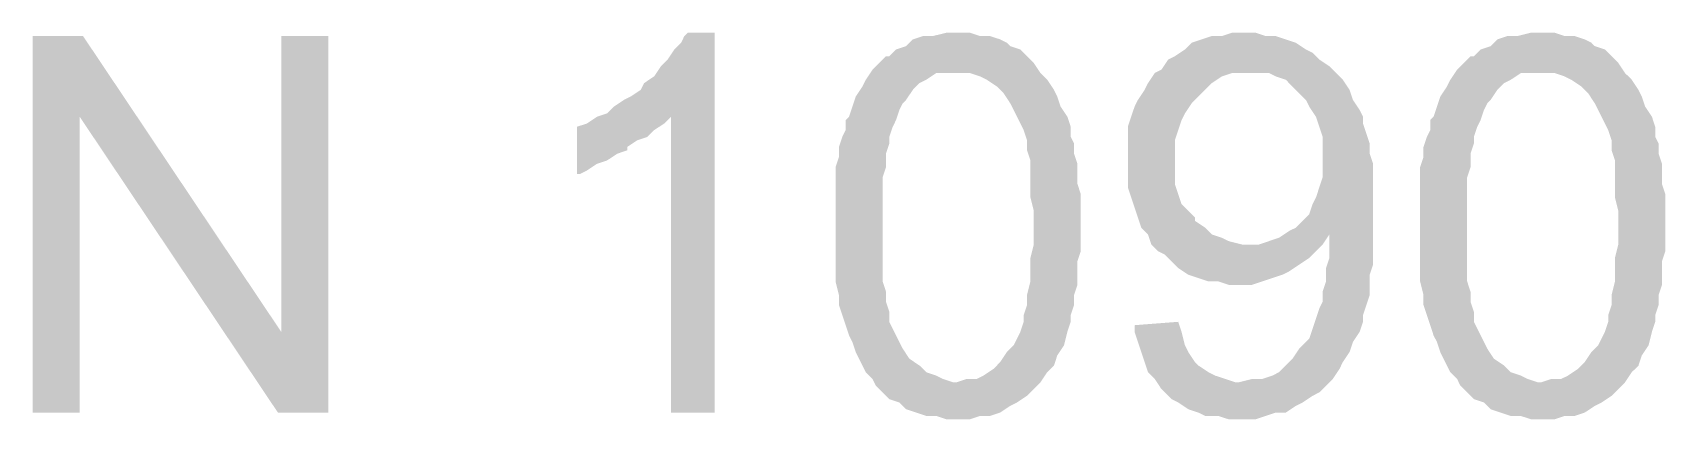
# Model space of a CAD drawing. Header units: millimetres. Extents: x -35.3 to 0.3, y 0.4 to 20.6.
# Drawn here: x -33.2227 to -32.8177, y 5.4168 to 5.5127 of the extents above; entities that cross this region are included whole.
import ezdxf

# ---------------------------------------------------------------- set-up
doc = ezdxf.new("R2010")
doc.units = ezdxf.units.MM
doc.layers.add('PDF _Riempimenti solidi', color=7, linetype='Continuous')

msp = doc.modelspace()

# ---------------------------------------------------------------- hatches: boundary and pattern name
at = {"layer": 'PDF _Riempimenti solidi', "transparency": 33554559}
for points in [[(-33.0535, 5.51267), (-33.06017, 5.51267), (-33.061, 5.51184), (-33.06183, 5.51017), (-33.0635, 5.50851), (-33.06517, 5.50601), (-33.06683, 5.50434), (-33.0685, 5.50184), (-33.071, 5.50017), (-33.07183, 5.49851), (-33.07433, 5.49684), (-33.076, 5.49601), (-33.0785, 5.49434), (-33.08017, 5.49267), (-33.06433, 5.49184), (-33.06433, 5.41851), (-33.0535, 5.41851)], [(-32.9935, 5.51267), (-32.996, 5.51267), (-32.99933, 5.51184), (-33.00183, 5.51184), (-33.00433, 5.51101), (-33.006, 5.50934), (-33.0085, 5.50851), (-33.01017, 5.50684), (-33.011, 5.50684), (-33.01267, 5.50517), (-33.01433, 5.50351), (-32.9935, 5.50267), (-32.99017, 5.50267), (-32.98767, 5.50184), (-32.986, 5.50101), (-32.9835, 5.49934), (-32.98183, 5.49767), (-32.98017, 5.49517), (-32.97933, 5.49351), (-32.9785, 5.49184), (-32.97767, 5.49017), (-32.97683, 5.48851), (-32.976, 5.48601), (-32.976, 5.48351), (-32.97517, 5.48101), (-32.97517, 5.47184), (-32.97433, 5.46851), (-32.97433, 5.46017), (-32.97517, 5.45684), (-32.97517, 5.45101), (-32.976, 5.44767), (-32.976, 5.44517), (-32.97683, 5.44267), (-32.97683, 5.44101), (-32.97767, 5.43851), (-32.9785, 5.43684), (-32.97933, 5.43517), (-32.98017, 5.43434), (-32.981, 5.43351), (-32.98267, 5.43101), (-32.98433, 5.42934), (-32.98683, 5.42767), (-32.9885, 5.42684), (-32.991, 5.42684), (-32.9935, 5.42601), (-33.0135, 5.42517), (-33.01183, 5.42351), (-33.01017, 5.42184), (-33.00767, 5.42101), (-33.006, 5.41934), (-33.0035, 5.41851), (-33.001, 5.41767), (-32.9985, 5.41767), (-32.996, 5.41684), (-32.99017, 5.41684), (-32.98767, 5.41767), (-32.98517, 5.41767), (-32.98267, 5.41851), (-32.98017, 5.42017), (-32.9785, 5.42101), (-32.976, 5.42267), (-32.97433, 5.42434), (-32.97267, 5.42601), (-32.971, 5.42851), (-32.96933, 5.43017), (-32.9685, 5.43267), (-32.96683, 5.43517), (-32.966, 5.43851), (-32.96517, 5.44101), (-32.96517, 5.44267), (-32.96433, 5.44517), (-32.96433, 5.44767), (-32.9635, 5.45017), (-32.9635, 5.45601), (-32.96267, 5.45851), (-32.96267, 5.47267), (-32.9635, 5.47517), (-32.9635, 5.48017), (-32.96433, 5.48267), (-32.96433, 5.48517), (-32.96517, 5.48684), (-32.96517, 5.48934), (-32.966, 5.49184), (-32.96767, 5.49434), (-32.9685, 5.49684), (-32.96933, 5.49851), (-32.971, 5.50101), (-32.97267, 5.50267), (-32.97433, 5.50517), (-32.97767, 5.50851), (-32.98017, 5.50934), (-32.981, 5.51017), (-32.98267, 5.51101), (-32.98517, 5.51184), (-32.98767, 5.51184), (-32.99017, 5.51267)], [(-32.92183, 5.51267), (-32.92517, 5.51267), (-32.92767, 5.51184), (-32.93017, 5.51184), (-32.93267, 5.51101), (-32.93517, 5.51017), (-32.93683, 5.50851), (-32.93933, 5.50684), (-32.941, 5.50601), (-32.94267, 5.50351), (-32.92017, 5.50267), (-32.916, 5.50267), (-32.91433, 5.50184), (-32.91183, 5.50101), (-32.91017, 5.49934), (-32.90767, 5.49684), (-32.90683, 5.49601), (-32.906, 5.49434), (-32.90433, 5.49184), (-32.9035, 5.48934), (-32.90267, 5.48684), (-32.90267, 5.47684), (-32.9035, 5.47434), (-32.90433, 5.47184), (-32.90517, 5.47017), (-32.906, 5.46767), (-32.90767, 5.46601), (-32.90933, 5.46434), (-32.911, 5.46351), (-32.901, 5.46267), (-32.901, 5.45684), (-32.90183, 5.45434), (-32.90183, 5.45101), (-32.90267, 5.44851), (-32.90267, 5.44601), (-32.9035, 5.44434), (-32.906, 5.43684), (-32.9085, 5.43434), (-32.91017, 5.43184), (-32.91183, 5.43017), (-32.9135, 5.42851), (-32.91517, 5.42767), (-32.91767, 5.42684), (-32.92017, 5.42684), (-32.9235, 5.42601), (-32.90183, 5.42517), (-32.90017, 5.42684), (-32.8985, 5.42934), (-32.89767, 5.43101), (-32.896, 5.43351), (-32.89517, 5.43601), (-32.8935, 5.43851), (-32.89267, 5.44101), (-32.89267, 5.44267), (-32.891, 5.44767), (-32.891, 5.45267), (-32.89017, 5.45517), (-32.89017, 5.48017), (-32.891, 5.48267), (-32.891, 5.48517), (-32.89267, 5.49017), (-32.89267, 5.49184), (-32.8935, 5.49351), (-32.89517, 5.49601), (-32.896, 5.49851), (-32.89767, 5.50101), (-32.901, 5.50434), (-32.9035, 5.50601), (-32.90517, 5.50767), (-32.90683, 5.50851), (-32.90933, 5.51017), (-32.91183, 5.51101), (-32.91433, 5.51184), (-32.91683, 5.51184), (-32.91933, 5.51267)], [(-32.8485, 5.51267), (-32.851, 5.51267), (-32.85433, 5.51184), (-32.85683, 5.51184), (-32.85933, 5.51101), (-32.861, 5.50934), (-32.8635, 5.50851), (-32.86517, 5.50684), (-32.866, 5.50684), (-32.86933, 5.50351), (-32.8485, 5.50267), (-32.84517, 5.50267), (-32.84267, 5.50184), (-32.841, 5.50101), (-32.8385, 5.49934), (-32.83683, 5.49767), (-32.83517, 5.49517), (-32.83433, 5.49351), (-32.8335, 5.49184), (-32.83267, 5.49017), (-32.83183, 5.48851), (-32.831, 5.48601), (-32.831, 5.48351), (-32.83017, 5.48101), (-32.83017, 5.47184), (-32.82933, 5.46851), (-32.82933, 5.46017), (-32.83017, 5.45684), (-32.83017, 5.45101), (-32.831, 5.44767), (-32.831, 5.44517), (-32.83183, 5.44267), (-32.83183, 5.44101), (-32.83267, 5.43851), (-32.8335, 5.43684), (-32.83433, 5.43517), (-32.836, 5.43351), (-32.83767, 5.43101), (-32.83933, 5.42934), (-32.84183, 5.42767), (-32.8435, 5.42684), (-32.846, 5.42684), (-32.8485, 5.42601), (-32.8685, 5.42517), (-32.86683, 5.42351), (-32.86517, 5.42184), (-32.86267, 5.42101), (-32.861, 5.41934), (-32.8585, 5.41851), (-32.856, 5.41767), (-32.8535, 5.41767), (-32.851, 5.41684), (-32.84517, 5.41684), (-32.84267, 5.41767), (-32.84017, 5.41767), (-32.83767, 5.41851), (-32.83517, 5.42017), (-32.8335, 5.42101), (-32.831, 5.42267), (-32.82767, 5.42601), (-32.826, 5.42851), (-32.82433, 5.43017), (-32.8235, 5.43267), (-32.82183, 5.43517), (-32.821, 5.43851), (-32.82017, 5.44101), (-32.82017, 5.44267), (-32.81933, 5.44517), (-32.81933, 5.44767), (-32.8185, 5.45017), (-32.8185, 5.45601), (-32.81767, 5.45851), (-32.81767, 5.47267), (-32.8185, 5.47517), (-32.8185, 5.48017), (-32.81933, 5.48267), (-32.81933, 5.48517), (-32.82017, 5.48684), (-32.82017, 5.48934), (-32.821, 5.49184), (-32.82267, 5.49434), (-32.8235, 5.49684), (-32.82433, 5.49851), (-32.826, 5.50101), (-32.82767, 5.50267), (-32.82933, 5.50517), (-32.831, 5.50684), (-32.83267, 5.50851), (-32.83517, 5.50934), (-32.836, 5.51017), (-32.83767, 5.51101), (-32.84017, 5.51184), (-32.84267, 5.51184), (-32.84517, 5.51267)], [(-33.21017, 5.51184), (-33.22267, 5.51184), (-33.22267, 5.41851), (-33.211, 5.41851), (-33.211, 5.49184)], [(-33.21017, 5.51184), (-33.211, 5.49184), (-33.16183, 5.41851), (-33.161, 5.43851)], [(-33.14933, 5.51184), (-33.161, 5.51184), (-33.161, 5.43851), (-33.16183, 5.41851), (-33.14933, 5.41851)], [(-33.01433, 5.50351), (-33.016, 5.50101), (-33.01683, 5.49934), (-33.0185, 5.49684), (-33.01933, 5.49434), (-33.02017, 5.49184), (-33.021, 5.49101), (-33.021, 5.48851), (-33.02183, 5.48684), (-33.02267, 5.48434), (-33.02267, 5.48184), (-33.0235, 5.47934), (-33.0235, 5.45101), (-33.02267, 5.44767), (-33.02267, 5.44517), (-33.02183, 5.44267), (-33.021, 5.44017), (-33.02017, 5.43767), (-33.01933, 5.43601), (-33.0185, 5.43351), (-33.01683, 5.43017), (-33.016, 5.42851), (-33.01433, 5.42684), (-33.0135, 5.42517), (-32.9935, 5.42601), (-32.99433, 5.42601), (-32.99683, 5.42684), (-32.9985, 5.42767), (-33.001, 5.42851), (-33.00267, 5.43017), (-33.00517, 5.43184), (-33.00683, 5.43434), (-33.00767, 5.43601), (-33.01017, 5.44101), (-33.01017, 5.44351), (-33.011, 5.44601), (-33.011, 5.44851), (-33.01183, 5.45101), (-33.01183, 5.47684), (-33.011, 5.47934), (-33.011, 5.48267), (-33.01017, 5.48517), (-33.01017, 5.48684), (-33.00933, 5.48934), (-33.0085, 5.49101), (-33.00767, 5.49351), (-33.00683, 5.49517), (-33.006, 5.49601), (-33.00433, 5.49851), (-33.00267, 5.50017), (-33.001, 5.50101), (-32.9985, 5.50267), (-32.9935, 5.50267)], [(-32.94267, 5.50351), (-32.94433, 5.50267), (-32.946, 5.50017), (-32.94683, 5.49851), (-32.9485, 5.49601), (-32.94933, 5.49434), (-32.95017, 5.49184), (-32.951, 5.48934), (-32.951, 5.47434), (-32.95017, 5.47184), (-32.94933, 5.46934), (-32.94767, 5.46434), (-32.946, 5.46267), (-32.94517, 5.46017), (-32.9435, 5.45851), (-32.921, 5.46017), (-32.92267, 5.46017), (-32.926, 5.46101), (-32.92767, 5.46184), (-32.93017, 5.46267), (-32.93183, 5.46434), (-32.93433, 5.46601), (-32.93433, 5.46684), (-32.936, 5.46851), (-32.93767, 5.47017), (-32.9385, 5.47267), (-32.93933, 5.47517), (-32.93933, 5.48601), (-32.9385, 5.48851), (-32.93767, 5.49101), (-32.93683, 5.49267), (-32.93517, 5.49517), (-32.93183, 5.49851), (-32.93017, 5.50017), (-32.92767, 5.50184), (-32.92517, 5.50267), (-32.92017, 5.50267)], [(-32.86933, 5.50351), (-32.871, 5.50101), (-32.87183, 5.49934), (-32.8735, 5.49684), (-32.87433, 5.49434), (-32.87517, 5.49184), (-32.876, 5.49101), (-32.876, 5.48851), (-32.87683, 5.48684), (-32.87767, 5.48434), (-32.87767, 5.48184), (-32.8785, 5.47934), (-32.8785, 5.45101), (-32.87767, 5.44767), (-32.87767, 5.44517), (-32.876, 5.44017), (-32.87517, 5.43767), (-32.87433, 5.43601), (-32.8735, 5.43351), (-32.87183, 5.43017), (-32.871, 5.42851), (-32.86933, 5.42684), (-32.8685, 5.42517), (-32.8485, 5.42601), (-32.84933, 5.42601), (-32.85183, 5.42684), (-32.8535, 5.42767), (-32.856, 5.42851), (-32.85767, 5.43017), (-32.86017, 5.43184), (-32.86183, 5.43434), (-32.86517, 5.44101), (-32.86517, 5.44351), (-32.866, 5.44601), (-32.866, 5.44851), (-32.86683, 5.45101), (-32.86683, 5.47684), (-32.866, 5.47934), (-32.866, 5.48267), (-32.86517, 5.48517), (-32.86517, 5.48684), (-32.86433, 5.48934), (-32.8635, 5.49101), (-32.86267, 5.49351), (-32.86183, 5.49517), (-32.861, 5.49601), (-32.85933, 5.49851), (-32.85767, 5.50017), (-32.856, 5.50101), (-32.8535, 5.50267), (-32.8485, 5.50267)], [(-33.08017, 5.49267), (-33.08267, 5.49184), (-33.08517, 5.49017), (-33.08767, 5.48934), (-33.08767, 5.47767), (-33.08683, 5.47767), (-33.08517, 5.47851), (-33.08267, 5.48017), (-33.08017, 5.48101), (-33.07767, 5.48267), (-33.07517, 5.48351), (-33.07517, 5.48434), (-33.07267, 5.48601), (-33.07017, 5.48684), (-33.0685, 5.48851), (-33.066, 5.49017), (-33.06433, 5.49184)], [(-32.911, 5.46351), (-32.9135, 5.46184), (-32.9185, 5.46017), (-32.921, 5.46017), (-32.9435, 5.45851), (-32.94183, 5.45767), (-32.9385, 5.45434), (-32.936, 5.45267), (-32.9335, 5.45184), (-32.931, 5.45101), (-32.9285, 5.45101), (-32.926, 5.45017), (-32.92017, 5.45017), (-32.91767, 5.45101), (-32.91517, 5.45184), (-32.91267, 5.45267), (-32.911, 5.45351), (-32.9085, 5.45517), (-32.906, 5.45684), (-32.90433, 5.45851), (-32.90267, 5.46017), (-32.901, 5.46267)], [(-32.9385, 5.44101), (-32.94933, 5.44017), (-32.94933, 5.43851), (-32.94683, 5.43101), (-32.946, 5.42851), (-32.94433, 5.42684), (-32.94267, 5.42434), (-32.94017, 5.42184), (-32.9385, 5.42101), (-32.936, 5.41934), (-32.9335, 5.41851), (-32.93183, 5.41767), (-32.9285, 5.41767), (-32.926, 5.41684), (-32.91933, 5.41684), (-32.91433, 5.41851), (-32.91183, 5.41851), (-32.90933, 5.42017), (-32.90767, 5.42101), (-32.90517, 5.42267), (-32.9035, 5.42351), (-32.90183, 5.42517), (-32.9235, 5.42601), (-32.92433, 5.42601), (-32.92933, 5.42767), (-32.931, 5.42851), (-32.9335, 5.43017), (-32.93433, 5.43101), (-32.936, 5.43351), (-32.93683, 5.43517), (-32.93767, 5.43851)]]:
    msp.add_hatch(color=256, dxfattribs=at).paths.add_polyline_path(points)

doc.saveas('drawing.dxf')
